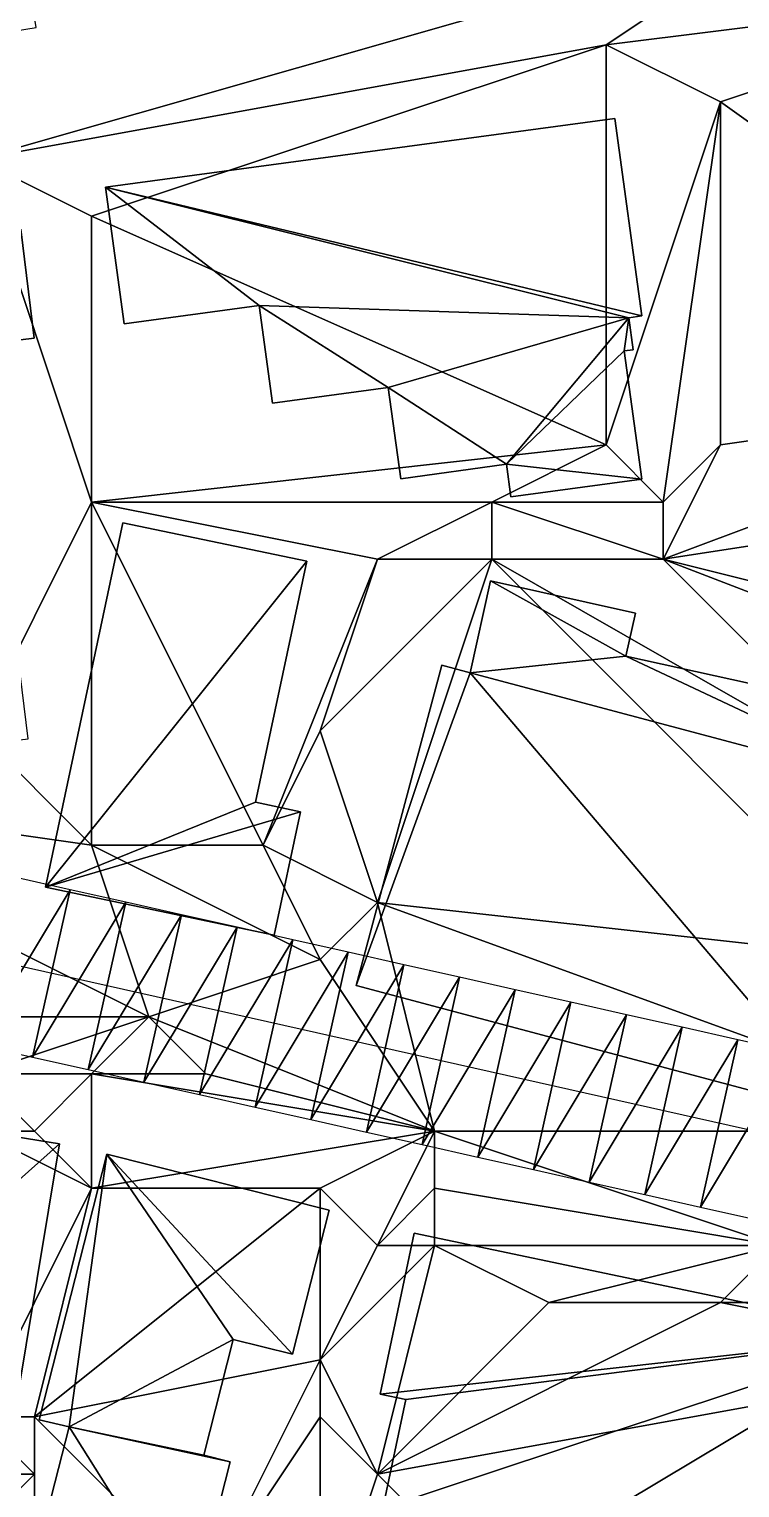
# Model space of a CAD drawing. Header units: metres. Extents: x -1103 to 901, y -902 to 905.
# Drawn here: x -788.2 to -763.3, y 299.5 to 350.5 of the extents above; entities that cross this region are included whole.
import ezdxf

# ---------------------------------------------------------------- set-up
doc = ezdxf.new("R2010")
doc.units = ezdxf.units.M
for name, color, linetype in [('OSM_BUILDING_FOOTPRINTS', 7, 'CONTINUOUS'), ('OSM_BUILDING_ROOFS', 1, 'CONTINUOUS'), ('OSM_BUILDING_WALLS', 8, 'CONTINUOUS'), ('OSM_ROAD_AXES', 2, 'CONTINUOUS'), ('OSM_ROAD_SURFACE', 9, 'CONTINUOUS'), ('OSM_TERRAIN', 3, 'CONTINUOUS')]:
    doc.layers.add(name, color=color, linetype=linetype)

msp = doc.modelspace()

# ---------------------------------------------------------------- linework, layer by layer
at = {"layer": 'OSM_BUILDING_FOOTPRINTS'}
for points in [[(-767.697, 347.424, 13.545), (-766.746, 340.512, 13.545), (-767.199, 340.446, 13.545), (-767.056, 339.329, 13.545), (-767.365, 339.295, 13.545), (-766.746, 334.805, 13.545), (-771.333, 334.186, 13.545), (-771.488, 335.325, 13.545), (-775.18, 334.816, 13.545), (-775.622, 338.012, 13.545), (-779.668, 337.459, 13.545), (-780.132, 340.877, 13.545), (-784.863, 340.235, 13.545), (-785.516, 345.013, 13.545), (-767.697, 347.424, 13.545)], [(-788.478, 343.553, 12.999), (-797.664, 342.458, 12.999), (-796.735, 334.805, 12.999), (-795, 335.015, 12.999), (-794.734, 332.848, 12.999), (-796.691, 332.604, 12.999), (-795.74, 324.808, 12.999), (-788.223, 325.715, 12.999), (-789.196, 333.721, 12.999), (-790.191, 333.6, 12.999), (-790.899, 339.384, 12.999), (-788.014, 339.737, 12.999), (-788.478, 343.553, 12.999)], [(-784.907, 333.279, 13.697), (-778.474, 331.93, 13.697), (-780.265, 323.503, 13.697), (-778.695, 323.171, 13.697), (-779.612, 318.847, 13.697), (-787.615, 320.528, 13.697), (-784.907, 333.279, 13.697)], [(-761.407, 328.889, 14.763), (-756.499, 327.805, 14.763), (-757.372, 323.935, 14.763), (-756.543, 323.725, 14.763), (-759.561, 312.522, 14.763), (-776.749, 317.089, 14.763), (-773.743, 328.292, 14.763), (-772.759, 328.026, 14.763), (-772.041, 331.244, 14.763), (-766.967, 330.116, 14.763), (-767.31, 328.612, 14.763), (-761.75, 327.385, 14.763), (-761.407, 328.889, 14.763)], [(-785.471, 311.194, 14.902), (-787.836, 301.905, 14.902), (-786.786, 301.65, 14.902), (-788.146, 296.331, 14.902), (-782.552, 294.927, 14.902), (-781.149, 300.434, 14.902), (-782.077, 300.666, 14.902), (-781.049, 304.714, 14.902), (-778.971, 304.194, 14.902), (-777.689, 309.237, 14.902), (-785.471, 311.194, 14.902)], [(-774.715, 308.43, 16.252), (-757.615, 304.836, 16.252), (-758.897, 298.809, 16.252), (-760.157, 299.063, 16.252), (-760.887, 295.657, 16.252), (-767.431, 297.028, 16.252), (-768.182, 293.478, 16.252), (-770.57, 293.976, 16.252), (-769.807, 297.548, 16.252), (-775.81, 298.808, 16.252), (-775.003, 302.613, 16.252), (-775.909, 302.801, 16.252), (-774.715, 308.43, 16.252)]]:
    msp.add_polyline3d(points, close=True, dxfattribs=at)
msp.add_polyline3d([(-788.643, 311.802, 12.747), (-787.118, 311.548, 12.747), (-789.074, 299.815, 12.747)], dxfattribs=at)
at = {"layer": 'OSM_BUILDING_ROOFS'}
for points in [[(-766.746, 340.512, 21.945), (-767.697, 347.424, 21.945), (-785.516, 345.013, 21.945)], [(-785.516, 345.013, 21.945), (-784.863, 340.235, 21.945), (-780.132, 340.877, 21.945)], [(-767.199, 340.446, 21.945), (-766.746, 340.512, 21.945), (-785.516, 345.013, 21.945)], [(-767.199, 340.446, 21.945), (-785.516, 345.013, 21.945), (-780.132, 340.877, 21.945)], [(-790.899, 339.384, 27.799), (-788.014, 339.737, 27.799), (-788.478, 343.553, 27.799)], [(-780.132, 340.877, 21.945), (-779.668, 337.459, 21.945), (-775.622, 338.012, 21.945)], [(-767.199, 340.446, 21.945), (-780.132, 340.877, 21.945), (-775.622, 338.012, 21.945)], [(-767.199, 340.446, 21.945), (-775.622, 338.012, 21.945), (-771.488, 335.325, 21.945)], [(-767.199, 340.446, 21.945), (-771.488, 335.325, 21.945), (-767.365, 339.295, 21.945)], [(-767.365, 339.295, 21.945), (-767.056, 339.329, 21.945), (-767.199, 340.446, 21.945)], [(-771.488, 335.325, 21.945), (-766.746, 334.805, 21.945), (-767.365, 339.295, 21.945)], [(-775.622, 338.012, 21.945), (-775.18, 334.816, 21.945), (-771.488, 335.325, 21.945)], [(-771.488, 335.325, 21.945), (-771.333, 334.186, 21.945), (-766.746, 334.805, 21.945)], [(-778.474, 331.93, 22.097), (-784.907, 333.279, 22.097), (-787.615, 320.528, 22.097)], [(-787.615, 320.528, 22.097), (-780.265, 323.503, 22.097), (-778.474, 331.93, 22.097)], [(-767.31, 328.612, 23.163), (-772.041, 331.244, 23.163), (-772.759, 328.026, 23.163)], [(-767.31, 328.612, 23.163), (-766.967, 330.116, 23.163), (-772.041, 331.244, 23.163)], [(-757.372, 323.935, 23.163), (-767.31, 328.612, 23.163), (-772.759, 328.026, 23.163)], [(-757.372, 323.935, 23.163), (-761.75, 327.385, 23.163), (-767.31, 328.612, 23.163)], [(-772.759, 328.026, 23.163), (-773.743, 328.292, 23.163), (-776.749, 317.089, 23.163)], [(-772.759, 328.026, 23.163), (-776.749, 317.089, 23.163), (-759.561, 312.522, 23.163)], [(-757.372, 323.935, 23.163), (-772.759, 328.026, 23.163), (-759.561, 312.522, 23.163)], [(-787.615, 320.528, 22.097), (-778.695, 323.171, 22.097), (-780.265, 323.503, 22.097)], [(-787.615, 320.528, 22.097), (-779.612, 318.847, 22.097), (-778.695, 323.171, 22.097)], [(-797.232, 302.535, 21.147), (-787.118, 311.548, 21.147), (-788.643, 311.802, 21.147)], [(-797.232, 302.535, 21.147), (-789.074, 299.815, 21.147), (-787.118, 311.548, 21.147)], [(-785.471, 311.194, 24.902), (-787.836, 301.905, 24.902), (-786.786, 301.65, 24.902)], [(-781.049, 304.714, 24.902), (-785.471, 311.194, 24.902), (-786.786, 301.65, 24.902)], [(-778.971, 304.194, 24.902), (-777.689, 309.237, 24.902), (-785.471, 311.194, 24.902)], [(-781.049, 304.714, 24.902), (-778.971, 304.194, 24.902), (-785.471, 311.194, 24.902)], [(-757.615, 304.836, 27.852), (-774.715, 308.43, 27.852), (-775.909, 302.801, 27.852)], [(-786.786, 301.65, 24.902), (-782.077, 300.666, 24.902), (-781.049, 304.714, 24.902)], [(-757.615, 304.836, 27.852), (-775.909, 302.801, 27.852), (-775.003, 302.613, 27.852)], [(-757.615, 304.836, 27.852), (-775.003, 302.613, 27.852), (-775.81, 298.808, 27.852)], [(-757.615, 304.836, 27.852), (-775.81, 298.808, 27.852), (-769.807, 297.548, 27.852)], [(-760.157, 299.063, 27.852), (-757.615, 304.836, 27.852), (-769.807, 297.548, 27.852)], [(-786.786, 301.65, 24.902), (-788.146, 296.331, 24.902), (-782.552, 294.927, 24.902)], [(-786.786, 301.65, 24.902), (-782.552, 294.927, 24.902), (-781.149, 300.434, 24.902)], [(-786.786, 301.65, 24.902), (-781.149, 300.434, 24.902), (-782.077, 300.666, 24.902)]]:
    msp.add_3dface(points, dxfattribs=at)
at = {"layer": 'OSM_BUILDING_WALLS'}
for points in [[(-767.697, 347.424, 13.545), (-785.516, 345.013, 13.545), (-785.516, 345.013, 21.945)], [(-767.697, 347.424, 13.545), (-785.516, 345.013, 21.945), (-767.697, 347.424, 21.945)], [(-766.746, 340.512, 13.545), (-767.697, 347.424, 13.545), (-767.697, 347.424, 21.945)], [(-766.746, 340.512, 13.545), (-767.697, 347.424, 21.945), (-766.746, 340.512, 21.945)], [(-785.516, 345.013, 13.545), (-784.863, 340.235, 13.545), (-784.863, 340.235, 21.945)], [(-785.516, 345.013, 13.545), (-784.863, 340.235, 21.945), (-785.516, 345.013, 21.945)], [(-788.014, 339.737, 12.999), (-788.478, 343.553, 12.999), (-788.478, 343.553, 27.799)], [(-788.014, 339.737, 12.999), (-788.478, 343.553, 27.799), (-788.014, 339.737, 27.799)], [(-784.863, 340.235, 13.545), (-780.132, 340.877, 13.545), (-780.132, 340.877, 21.945)], [(-784.863, 340.235, 13.545), (-780.132, 340.877, 21.945), (-784.863, 340.235, 21.945)], [(-780.132, 340.877, 13.545), (-779.668, 337.459, 13.545), (-779.668, 337.459, 21.945)], [(-780.132, 340.877, 13.545), (-779.668, 337.459, 21.945), (-780.132, 340.877, 21.945)], [(-767.199, 340.446, 13.545), (-766.746, 340.512, 13.545), (-766.746, 340.512, 21.945)], [(-767.199, 340.446, 13.545), (-766.746, 340.512, 21.945), (-767.199, 340.446, 21.945)], [(-767.056, 339.329, 13.545), (-767.199, 340.446, 13.545), (-767.199, 340.446, 21.945)], [(-767.056, 339.329, 13.545), (-767.199, 340.446, 21.945), (-767.056, 339.329, 21.945)], [(-790.899, 339.384, 12.999), (-788.014, 339.737, 12.999), (-788.014, 339.737, 27.799)], [(-790.899, 339.384, 12.999), (-788.014, 339.737, 27.799), (-790.899, 339.384, 27.799)], [(-767.365, 339.295, 13.545), (-767.056, 339.329, 13.545), (-767.056, 339.329, 21.945)], [(-767.365, 339.295, 13.545), (-767.056, 339.329, 21.945), (-767.365, 339.295, 21.945)], [(-766.746, 334.805, 13.545), (-767.365, 339.295, 13.545), (-767.365, 339.295, 21.945)], [(-766.746, 334.805, 13.545), (-767.365, 339.295, 21.945), (-766.746, 334.805, 21.945)], [(-779.668, 337.459, 13.545), (-775.622, 338.012, 13.545), (-775.622, 338.012, 21.945)], [(-779.668, 337.459, 13.545), (-775.622, 338.012, 21.945), (-779.668, 337.459, 21.945)], [(-775.622, 338.012, 13.545), (-775.18, 334.816, 13.545), (-775.18, 334.816, 21.945)], [(-775.622, 338.012, 13.545), (-775.18, 334.816, 21.945), (-775.622, 338.012, 21.945)], [(-775.18, 334.816, 13.545), (-771.488, 335.325, 13.545), (-771.488, 335.325, 21.945)], [(-775.18, 334.816, 13.545), (-771.488, 335.325, 21.945), (-775.18, 334.816, 21.945)], [(-771.488, 335.325, 13.545), (-771.333, 334.186, 13.545), (-771.333, 334.186, 21.945)], [(-771.488, 335.325, 13.545), (-771.333, 334.186, 21.945), (-771.488, 335.325, 21.945)], [(-771.333, 334.186, 13.545), (-766.746, 334.805, 13.545), (-766.746, 334.805, 21.945)], [(-771.333, 334.186, 13.545), (-766.746, 334.805, 21.945), (-771.333, 334.186, 21.945)], [(-784.907, 333.279, 13.697), (-787.615, 320.528, 13.697), (-787.615, 320.528, 22.097)], [(-784.907, 333.279, 13.697), (-787.615, 320.528, 22.097), (-784.907, 333.279, 22.097)], [(-778.474, 331.93, 13.697), (-784.907, 333.279, 13.697), (-784.907, 333.279, 22.097)], [(-778.474, 331.93, 13.697), (-784.907, 333.279, 22.097), (-778.474, 331.93, 22.097)], [(-780.265, 323.503, 13.697), (-778.474, 331.93, 13.697), (-778.474, 331.93, 22.097)], [(-780.265, 323.503, 13.697), (-778.474, 331.93, 22.097), (-780.265, 323.503, 22.097)], [(-772.041, 331.244, 14.763), (-772.759, 328.026, 14.763), (-772.759, 328.026, 23.163)], [(-772.041, 331.244, 14.763), (-772.759, 328.026, 23.163), (-772.041, 331.244, 23.163)], [(-766.967, 330.116, 14.763), (-772.041, 331.244, 14.763), (-772.041, 331.244, 23.163)], [(-766.967, 330.116, 14.763), (-772.041, 331.244, 23.163), (-766.967, 330.116, 23.163)], [(-767.31, 328.612, 14.763), (-766.967, 330.116, 14.763), (-766.967, 330.116, 23.163)], [(-767.31, 328.612, 14.763), (-766.967, 330.116, 23.163), (-767.31, 328.612, 23.163)], [(-761.75, 327.385, 14.763), (-767.31, 328.612, 14.763), (-767.31, 328.612, 23.163)], [(-761.75, 327.385, 14.763), (-767.31, 328.612, 23.163), (-761.75, 327.385, 23.163)], [(-773.743, 328.292, 14.763), (-776.749, 317.089, 14.763), (-776.749, 317.089, 23.163)], [(-773.743, 328.292, 14.763), (-776.749, 317.089, 23.163), (-773.743, 328.292, 23.163)], [(-772.759, 328.026, 14.763), (-773.743, 328.292, 14.763), (-773.743, 328.292, 23.163)], [(-772.759, 328.026, 14.763), (-773.743, 328.292, 23.163), (-772.759, 328.026, 23.163)], [(-778.695, 323.171, 13.697), (-780.265, 323.503, 13.697), (-780.265, 323.503, 22.097)], [(-778.695, 323.171, 13.697), (-780.265, 323.503, 22.097), (-778.695, 323.171, 22.097)], [(-779.612, 318.847, 13.697), (-778.695, 323.171, 13.697), (-778.695, 323.171, 22.097)], [(-779.612, 318.847, 13.697), (-778.695, 323.171, 22.097), (-779.612, 318.847, 22.097)], [(-787.615, 320.528, 13.697), (-779.612, 318.847, 13.697), (-779.612, 318.847, 22.097)], [(-787.615, 320.528, 13.697), (-779.612, 318.847, 22.097), (-787.615, 320.528, 22.097)], [(-776.749, 317.089, 14.763), (-759.561, 312.522, 14.763), (-759.561, 312.522, 23.163)], [(-776.749, 317.089, 14.763), (-759.561, 312.522, 23.163), (-776.749, 317.089, 23.163)], [(-787.118, 311.548, 12.747), (-788.643, 311.802, 12.747), (-788.643, 311.802, 21.147)], [(-787.118, 311.548, 12.747), (-788.643, 311.802, 21.147), (-787.118, 311.548, 21.147)], [(-789.074, 299.815, 12.747), (-787.118, 311.548, 12.747), (-787.118, 311.548, 21.147)], [(-789.074, 299.815, 12.747), (-787.118, 311.548, 21.147), (-789.074, 299.815, 21.147)], [(-785.471, 311.194, 14.902), (-787.836, 301.905, 14.902), (-787.836, 301.905, 24.902)], [(-785.471, 311.194, 14.902), (-787.836, 301.905, 24.902), (-785.471, 311.194, 24.902)], [(-777.689, 309.237, 14.902), (-785.471, 311.194, 14.902), (-785.471, 311.194, 24.902)], [(-777.689, 309.237, 14.902), (-785.471, 311.194, 24.902), (-777.689, 309.237, 24.902)], [(-778.971, 304.194, 14.902), (-777.689, 309.237, 14.902), (-777.689, 309.237, 24.902)], [(-778.971, 304.194, 14.902), (-777.689, 309.237, 24.902), (-778.971, 304.194, 24.902)], [(-774.715, 308.43, 16.252), (-775.909, 302.801, 16.252), (-775.909, 302.801, 27.852)], [(-774.715, 308.43, 16.252), (-775.909, 302.801, 27.852), (-774.715, 308.43, 27.852)], [(-757.615, 304.836, 16.252), (-774.715, 308.43, 16.252), (-774.715, 308.43, 27.852)], [(-757.615, 304.836, 16.252), (-774.715, 308.43, 27.852), (-757.615, 304.836, 27.852)], [(-782.077, 300.666, 14.902), (-781.049, 304.714, 14.902), (-781.049, 304.714, 24.902)], [(-782.077, 300.666, 14.902), (-781.049, 304.714, 24.902), (-782.077, 300.666, 24.902)], [(-781.049, 304.714, 14.902), (-778.971, 304.194, 14.902), (-778.971, 304.194, 24.902)], [(-781.049, 304.714, 14.902), (-778.971, 304.194, 24.902), (-781.049, 304.714, 24.902)], [(-775.909, 302.801, 16.252), (-775.003, 302.613, 16.252), (-775.003, 302.613, 27.852)], [(-775.909, 302.801, 16.252), (-775.003, 302.613, 27.852), (-775.909, 302.801, 27.852)], [(-775.003, 302.613, 16.252), (-775.81, 298.808, 16.252), (-775.81, 298.808, 27.852)], [(-775.003, 302.613, 16.252), (-775.81, 298.808, 27.852), (-775.003, 302.613, 27.852)], [(-786.786, 301.65, 14.902), (-788.146, 296.331, 14.902), (-788.146, 296.331, 24.902)], [(-786.786, 301.65, 14.902), (-788.146, 296.331, 24.902), (-786.786, 301.65, 24.902)], [(-787.836, 301.905, 14.902), (-786.786, 301.65, 14.902), (-786.786, 301.65, 24.902)], [(-787.836, 301.905, 14.902), (-786.786, 301.65, 24.902), (-787.836, 301.905, 24.902)], [(-781.149, 300.434, 14.902), (-782.077, 300.666, 14.902), (-782.077, 300.666, 24.902)], [(-781.149, 300.434, 14.902), (-782.077, 300.666, 24.902), (-781.149, 300.434, 24.902)], [(-782.552, 294.927, 14.902), (-781.149, 300.434, 14.902), (-781.149, 300.434, 24.902)], [(-782.552, 294.927, 14.902), (-781.149, 300.434, 24.902), (-782.552, 294.927, 24.902)]]:
    msp.add_3dface(points, dxfattribs=at)
at = {"layer": 'OSM_ROAD_AXES'}
msp.add_polyline3d([(-693.945, 296.531, 13.883), (-793.253, 318.825, 15.355), (-802.35, 320.749, 14.615), (-806.926, 319.588, 14.409), (-812.486, 316.06, 14.1), (-817.383, 310.165, 14.379), (-818.411, 305.233, 14.946), (-817.67, 302.28, 15.646), (-812.298, 278.282, 17.137), (-814.884, 266.405, 17.33)], dxfattribs=at)
at = {"layer": 'OSM_ROAD_SURFACE'}
for points in [[(-789.022, 357.513, 15.08), (-789.896, 350.29, 15.119), (-787.934, 350.599, 15.131)], [(-786.754, 320.441, 15.873), (-788.701, 320.878, 15.71), (-790.016, 315.023, 15.638)], [(-786.754, 320.441, 15.873), (-790.016, 315.023, 15.638), (-788.068, 314.586, 15.802)], [(-784.807, 320.003, 16.043), (-786.754, 320.441, 15.873), (-788.068, 314.586, 15.802)], [(-784.807, 320.003, 16.043), (-788.068, 314.586, 15.802), (-786.121, 314.149, 15.976)], [(-782.86, 319.566, 16.229), (-784.807, 320.003, 16.043), (-786.121, 314.149, 15.976)], [(-782.86, 319.566, 16.229), (-786.121, 314.149, 15.976), (-784.174, 313.712, 16.157)], [(-780.912, 319.129, 16.415), (-782.86, 319.566, 16.229), (-784.174, 313.712, 16.157)], [(-780.912, 319.129, 16.415), (-784.174, 313.712, 16.157), (-782.227, 313.275, 16.374)], [(-778.965, 318.692, 16.569), (-780.912, 319.129, 16.415), (-782.227, 313.275, 16.374)], [(-778.965, 318.692, 16.569), (-782.227, 313.275, 16.374), (-780.279, 312.838, 16.6)], [(-777.018, 318.255, 16.833), (-778.965, 318.692, 16.569), (-780.279, 312.838, 16.6)], [(-777.018, 318.255, 16.833), (-780.279, 312.838, 16.6), (-778.332, 312.401, 16.827)], [(-775.071, 317.818, 17.016), (-777.018, 318.255, 16.833), (-778.332, 312.401, 16.827)], [(-775.071, 317.818, 17.016), (-778.332, 312.401, 16.827), (-776.385, 311.964, 17.053)], [(-773.124, 317.381, 17.085), (-775.071, 317.818, 17.016), (-776.385, 311.964, 17.053)], [(-773.124, 317.381, 17.085), (-776.385, 311.964, 17.053), (-774.438, 311.526, 17.213)], [(-771.176, 316.944, 17.155), (-773.124, 317.381, 17.085), (-774.438, 311.526, 17.213)], [(-771.176, 316.944, 17.155), (-774.438, 311.526, 17.213), (-772.491, 311.089, 17.308)], [(-769.229, 316.506, 17.224), (-771.176, 316.944, 17.155), (-772.491, 311.089, 17.308)], [(-769.229, 316.506, 17.224), (-772.491, 311.089, 17.308), (-770.543, 310.652, 17.353)], [(-767.282, 316.069, 17.294), (-769.229, 316.506, 17.224), (-770.543, 310.652, 17.353)], [(-767.282, 316.069, 17.294), (-770.543, 310.652, 17.353), (-768.596, 310.215, 17.401)], [(-765.335, 315.632, 17.363), (-767.282, 316.069, 17.294), (-768.596, 310.215, 17.401)], [(-765.335, 315.632, 17.363), (-768.596, 310.215, 17.401), (-766.649, 309.778, 17.486)], [(-763.388, 315.195, 17.432), (-765.335, 315.632, 17.363), (-766.649, 309.778, 17.486)], [(-763.388, 315.195, 17.432), (-766.649, 309.778, 17.486), (-764.702, 309.341, 17.571)], [(-761.44, 314.758, 17.496), (-763.388, 315.195, 17.432), (-764.702, 309.341, 17.571)], [(-761.44, 314.758, 17.496), (-764.702, 309.341, 17.571), (-762.755, 308.904, 17.656)]]:
    msp.add_3dface(points, dxfattribs=at)
at = {"layer": 'OSM_TERRAIN'}
for points in [[(-790, 346, 15.095), (-762, 354, 15.242), (-790, 362, 14.995)], [(-790, 346, 15.095), (-768, 350, 15.539), (-762, 354, 15.242)], [(-768, 350, 15.539), (-752, 352, 15.958), (-762, 354, 15.242)], [(-764, 348, 16.095), (-752, 352, 15.958), (-768, 350, 15.539)], [(-750, 338, 16.171), (-752, 352, 15.958), (-764, 348, 16.095)], [(-786, 344, 15.565), (-768, 350, 15.539), (-790, 346, 15.095)], [(-786, 344, 15.565), (-768, 336, 15.638), (-768, 350, 15.539)], [(-768, 336, 15.638), (-764, 348, 16.095), (-768, 350, 15.539)], [(-766, 334, 15.857), (-764, 348, 16.095), (-768, 336, 15.638)], [(-766, 334, 15.857), (-764, 336, 16.263), (-764, 348, 16.095)], [(-764, 336, 16.263), (-750, 338, 16.171), (-764, 348, 16.095)], [(-790, 326, 15.222), (-786, 334, 15.652), (-790, 346, 15.095)], [(-790, 346, 15.095), (-786, 334, 15.652), (-786, 344, 15.565)], [(-786, 334, 15.652), (-768, 336, 15.638), (-786, 344, 15.565)], [(-766, 332, 16.63), (-740, 336, 16.469), (-750, 338, 16.171)], [(-766, 332, 16.63), (-750, 338, 16.171), (-764, 336, 16.263)], [(-772, 334, 16.122), (-768, 336, 15.638), (-786, 334, 15.652)], [(-772, 334, 16.122), (-766, 334, 15.857), (-768, 336, 15.638)], [(-742, 326, 16.714), (-740, 336, 16.469), (-766, 332, 16.63)], [(-766, 332, 16.63), (-764, 336, 16.263), (-766, 334, 15.857)], [(-786, 322, 15.77), (-786, 334, 15.652), (-790, 326, 15.222)], [(-786, 322, 15.77), (-780, 322, 15.788), (-786, 334, 15.652)], [(-786, 334, 15.652), (-780, 322, 15.788), (-776, 332, 15.866)], [(-776, 332, 15.866), (-772, 334, 16.122), (-786, 334, 15.652)], [(-776, 332, 15.866), (-772, 332, 16.813), (-772, 334, 16.122)], [(-772, 332, 16.813), (-766, 332, 16.63), (-772, 334, 16.122)], [(-766, 332, 16.63), (-766, 334, 15.857), (-772, 334, 16.122)], [(-780, 322, 15.788), (-778, 326, 16.084), (-776, 332, 15.866)], [(-776, 320, 16.904), (-772, 332, 16.813), (-778, 326, 16.084)], [(-778, 326, 16.084), (-772, 332, 16.813), (-776, 332, 15.866)], [(-776, 320, 16.904), (-758, 318, 17.018), (-772, 332, 16.813)], [(-772, 332, 16.813), (-758, 318, 17.018), (-758, 324, 17.009)], [(-772, 332, 16.813), (-758, 324, 17.009), (-766, 332, 16.63)], [(-758, 324, 17.009), (-740, 322, 17.137), (-766, 332, 16.63)], [(-740, 322, 17.137), (-742, 326, 16.714), (-766, 332, 16.63)], [(-800, 324, 14.676), (-786, 322, 15.77), (-790, 326, 15.222)], [(-780, 322, 15.788), (-776, 320, 16.904), (-778, 326, 16.084)], [(-796, 316, 15.049), (-784, 316, 16.311), (-800, 324, 14.676)], [(-784, 316, 16.311), (-786, 322, 15.77), (-800, 324, 14.676)], [(-784, 316, 16.311), (-778, 318, 16.674), (-786, 322, 15.77)], [(-778, 318, 16.674), (-780, 322, 15.788), (-786, 322, 15.77)], [(-778, 318, 16.674), (-776, 320, 16.904), (-780, 322, 15.788)], [(-774, 312, 17.086), (-776, 320, 16.904), (-778, 318, 16.674)], [(-774, 312, 17.086), (-754, 312, 17.733), (-776, 320, 16.904)], [(-754, 312, 17.733), (-758, 318, 17.018), (-776, 320, 16.904)], [(-784, 316, 16.311), (-774, 312, 17.086), (-778, 318, 16.674)], [(-790, 314, 15.494), (-784, 316, 16.311), (-796, 316, 15.049)], [(-786, 314, 15.926), (-784, 316, 16.311), (-790, 314, 15.494)], [(-786, 314, 15.926), (-782, 314, 16.501), (-784, 316, 16.311)], [(-774, 312, 17.086), (-784, 316, 16.311), (-782, 314, 16.501)], [(-790, 312, 15.272), (-788, 312, 15.969), (-790, 314, 15.494)], [(-788, 312, 15.969), (-786, 314, 15.926), (-790, 314, 15.494)], [(-786, 310, 17.283), (-786, 314, 15.926), (-788, 312, 15.969)], [(-786, 310, 17.283), (-774, 312, 17.086), (-786, 314, 15.926)], [(-786, 314, 15.926), (-774, 312, 17.086), (-782, 314, 16.501)], [(-790, 302, 16.235), (-786, 310, 17.283), (-790, 312, 15.272)], [(-790, 312, 15.272), (-786, 310, 17.283), (-788, 312, 15.969)], [(-786, 310, 17.283), (-778, 310, 17.212), (-774, 312, 17.086)], [(-776, 308, 17.894), (-774, 312, 17.086), (-778, 310, 17.212)], [(-776, 308, 17.894), (-774, 310, 17.566), (-774, 312, 17.086)], [(-774, 310, 17.566), (-762, 308, 17.676), (-774, 312, 17.086)], [(-762, 308, 17.676), (-754, 312, 17.733), (-774, 312, 17.086)], [(-790, 302, 16.235), (-788, 302, 17.296), (-786, 310, 17.283)], [(-788, 302, 17.296), (-778, 304, 17.585), (-778, 310, 17.212)], [(-788, 302, 17.296), (-778, 310, 17.212), (-786, 310, 17.283)], [(-778, 304, 17.585), (-776, 308, 17.894), (-778, 310, 17.212)], [(-776, 308, 17.894), (-774, 308, 18.773), (-774, 310, 17.566)], [(-774, 308, 18.773), (-762, 308, 17.676), (-774, 310, 17.566)], [(-776, 300, 18.768), (-774, 308, 18.773), (-778, 304, 17.585)], [(-778, 304, 17.585), (-774, 308, 18.773), (-776, 308, 17.894)], [(-776, 300, 18.768), (-770, 306, 18.816), (-774, 308, 18.773)], [(-770, 306, 18.816), (-762, 308, 17.676), (-774, 308, 18.773)], [(-770, 306, 18.816), (-764, 306, 18.816), (-762, 308, 17.676)], [(-764, 306, 18.816), (-750, 306, 17.797), (-762, 308, 17.676)], [(-776, 300, 18.768), (-754, 304, 18.899), (-764, 306, 18.816)], [(-776, 300, 18.768), (-764, 306, 18.816), (-770, 306, 18.816)], [(-754, 304, 18.899), (-750, 306, 17.797), (-764, 306, 18.816)], [(-788, 302, 17.296), (-782, 296, 17.453), (-778, 304, 17.585)], [(-782, 296, 17.453), (-778, 302, 17.959), (-778, 304, 17.585)], [(-778, 302, 17.959), (-776, 300, 18.768), (-778, 304, 17.585)], [(-770, 294, 18.816), (-754, 304, 18.899), (-776, 300, 18.768)], [(-770, 294, 18.816), (-762, 296, 18.816), (-754, 304, 18.899)], [(-790, 300, 15.95), (-788, 300, 17.055), (-790, 302, 16.235)], [(-788, 300, 17.055), (-788, 302, 17.296), (-790, 302, 16.235)], [(-788, 296, 17.349), (-788, 302, 17.296), (-788, 300, 17.055)], [(-788, 296, 17.349), (-782, 296, 17.453), (-788, 302, 17.296)], [(-778, 294, 19.148), (-778, 302, 17.959), (-782, 296, 17.453)], [(-778, 294, 19.148), (-776, 300, 18.768), (-778, 302, 17.959)], [(-788, 296, 17.349), (-788, 300, 17.055), (-790, 298, 16.6)], [(-790, 298, 16.6), (-788, 300, 17.055), (-790, 300, 15.95)], [(-778, 294, 19.148), (-770, 294, 18.816), (-776, 300, 18.768)]]:
    msp.add_3dface(points, dxfattribs=at)

doc.saveas('drawing.dxf')
